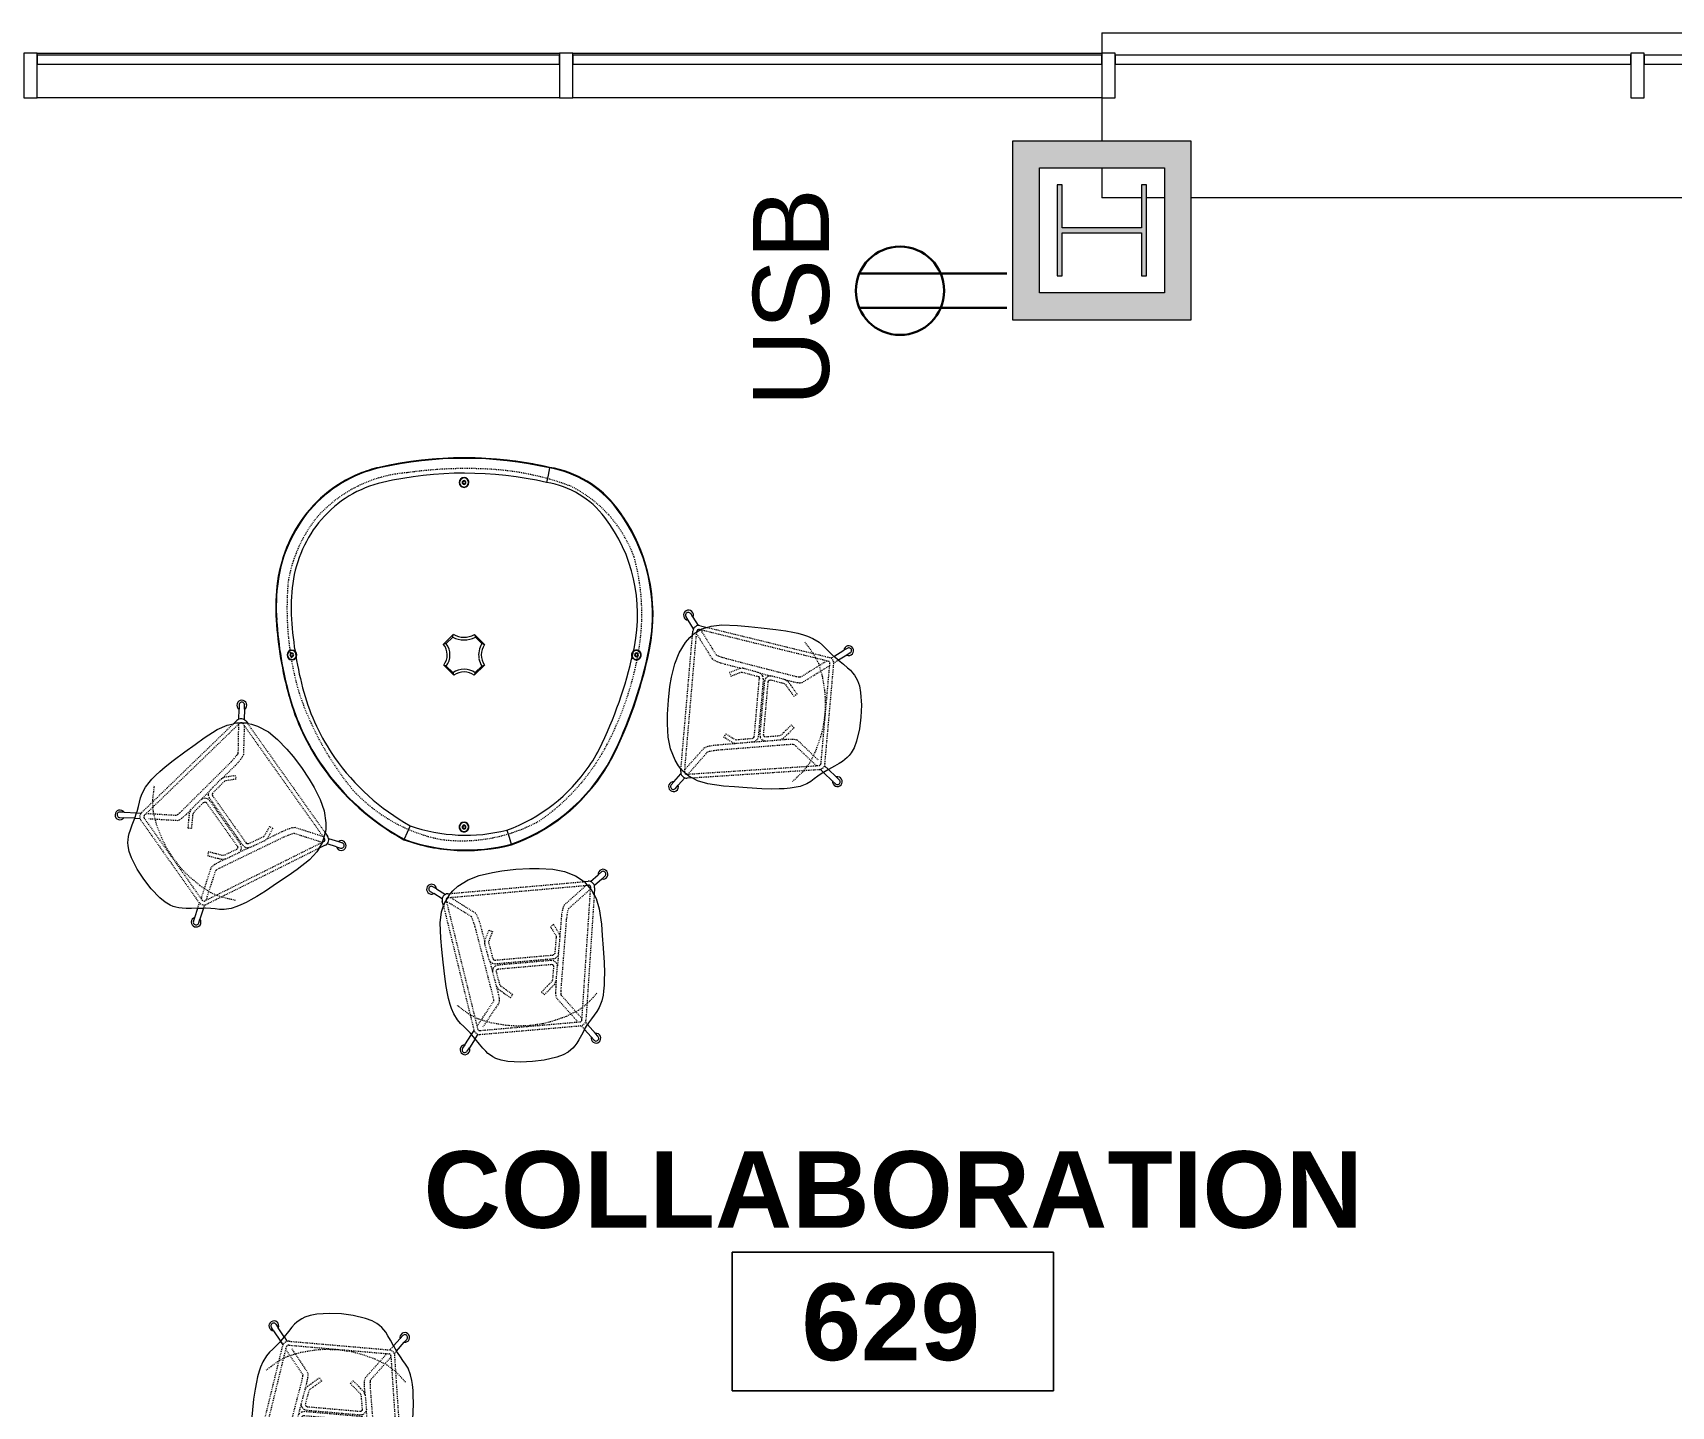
# Model space of a CAD drawing. Header units: inches. Extents: x -1180 to 2011, y -268 to 2143.
# Drawn here: x -1077.5 to -893.9, y 1988.7 to 2142.6 of the extents above; entities that cross this region are included whole.
import ezdxf

# ---------------------------------------------------------------- set-up
doc = ezdxf.new("R2010")
doc.units = ezdxf.units.IN
doc.header["$MEASUREMENT"] = 0
doc.linetypes.add('Overhead', pattern=[0.15625, 0.09375, -0.0625])
for name, color, linetype, lineweight in [('A-ANNO-NOTE', 131, 'Continuous', 13), ('A-AREA-IDEN', 2, 'Continuous', 9), ('A-GLAZ-CURT', 52, 'Continuous', 9), ('A-GLAZ-CWMG', 51, 'Continuous', 13), ('A-WALL', 113, 'Continuous', 13), ('A-WALL-PATT', 111, 'Continuous', 13), ('I-FURN', 30, 'Continuous', 9), ('I-WALL', 2, 'Continuous', 13), ('S-COLS', 52, 'Continuous', 13)]:
    doc.layers.add(name, color=color, linetype=linetype, lineweight=lineweight)
doc.styles.add('Swis721 Lt BT', font='swissl.ttf', dxfattribs={"height": 8.514638})
doc.styles.add('Swis721 Lt BT_B', font='', dxfattribs={"height": 8.583975})
doc.styles.get('Swis721 Lt BT_B').set_extended_font_data('Swis721 Lt BT', bold=True)

# ---------------------------------------------------------------- blocks, each defined once
blk = doc.blocks.new('HP-Bearing Pile-Column - HP10X57-5580024-6TH FLOOR POWER _ SIGNAL')
at = {"layer": 'S-COLS', "lineweight": 9}
blk.add_hatch(color=7, dxfattribs=at).paths.add_polyline_path([(-5.1, 5), (-5.1, 4.435), (-0.2825, 4.435), (-0.2825, -4.435), (-5.1, -4.435), (-5.1, -5), (5.1, -5), (5.1, -4.435), (0.2825, -4.435), (0.2825, 4.435), (5.1, 4.435), (5.1, 5), (-4.9623, 5)], flags=0)
at = {"layer": 'S-COLS', "color": 8, "lineweight": 20}
for p, q in [((5.1, 5), (-5.1, 5)), ((-5.1, 5), (-5.1, 4.435)), ((-5.1, 4.435), (-0.2825, 4.435)), ((-0.2825, 4.435), (-0.2825, -4.435)), ((0.2825, -4.435), (0.2825, 4.435)), ((0.2825, 4.435), (5.1, 4.435)), ((5.1, 4.435), (5.1, 5)), ((-0.2825, -4.435), (-5.1, -4.435)), ((-5.1, -4.435), (-5.1, -5)), ((-5.1, -5), (5.1, -5)), ((5.1, -4.435), (0.2825, -4.435)), ((5.1, -5), (5.1, -4.435))]:
    blk.add_line(p, q, dxfattribs=at)
blk = doc.blocks.new('System Panel - Glazed-4988441-6TH FLOOR POWER _ SIGNAL')
at = {"layer": 'A-GLAZ-CURT', "lineweight": 13}
for p, q in [((28.875, 1.75), (-28.875, 1.75)), ((-28.875, 1.75), (-28.875, 0.75)), ((-28.875, 0.75), (28.875, 0.75)), ((28.875, 0.75), (28.875, 1.75))]:
    blk.add_line(p, q, dxfattribs=at)
blk = doc.blocks.new('System Panel - Glazed-4980337-6TH FLOOR POWER _ SIGNAL')
at = {"layer": 'A-GLAZ-CURT', "lineweight": 13}
for p, q in [((29.25, 1.75), (-29.25, 1.75)), ((-29.25, 1.75), (-29.25, 0.75)), ((-29.25, 0.75), (29.25, 0.75)), ((29.25, 0.75), (29.25, 1.75))]:
    blk.add_line(p, q, dxfattribs=at)
blk = doc.blocks.new('Rectangular Mullion - 1_5_ x 2_5_ rectangular-4980335-6TH FLOOR POWER _ SIGNAL')
at = {"layer": 'A-GLAZ-CWMG', "lineweight": 20}
for p, q in [((-0.75, 3), (0.75, 3)), ((-0.75, -2), (-0.75, 3)), ((0.75, 3), (0.75, -2)), ((0.75, -2), (-0.75, -2))]:
    blk.add_line(p, q, dxfattribs=at)
blk = doc.blocks.new('Rectangular Mullion - 1_5_ x 2_5_ rectangular-4981430-6TH FLOOR POWER _ SIGNAL')
at = {"layer": 'A-GLAZ-CWMG', "lineweight": 20}
for p, q in [((0, 3), (-1.5, 3)), ((-1.5, 3), (-1.5, -2)), ((0, -2), (0, 3)), ((-1.5, -2), (0, -2))]:
    blk.add_line(p, q, dxfattribs=at)
blk = doc.blocks.new('System Panel - Glazed-4982816-6TH FLOOR POWER _ SIGNAL')
at = {"layer": 'A-GLAZ-CURT', "lineweight": 13}
for p, q in [((29.26, 1.75), (-29.26, 1.75)), ((-29.26, 1.75), (-29.26, 0.75)), ((-29.26, 0.75), (29.26, 0.75)), ((29.26, 0.75), (29.26, 1.75))]:
    blk.add_line(p, q, dxfattribs=at)
blk = doc.blocks.new('System Panel - Glazed-4988501-6TH FLOOR POWER _ SIGNAL')
at = {"layer": 'A-GLAZ-CURT', "lineweight": 13}
for p, q in [((29.63, 1.75), (-29.63, 1.75)), ((-29.63, 1.75), (-29.63, 0.75)), ((-29.63, 0.75), (29.63, 0.75)), ((29.63, 0.75), (29.63, 1.75))]:
    blk.add_line(p, q, dxfattribs=at)
blk = doc.blocks.new('Rectangular Mullion - 1_5_ x 2_5_ rectangular-4982763-6TH FLOOR POWER _ SIGNAL')
at = {"layer": 'A-GLAZ-CWMG', "lineweight": 20}
for p, q in [((-0.75, 3), (0.75, 3)), ((-0.75, -2), (-0.75, 3)), ((0.75, 3), (0.75, -2)), ((0.75, -2), (-0.75, -2))]:
    blk.add_line(p, q, dxfattribs=at)
blk = doc.blocks.new('Rectangular Mullion - 1_5_ x 2_5_ rectangular-4988499-6TH FLOOR POWER _ SIGNAL')
at = {"layer": 'A-GLAZ-CWMG', "lineweight": 9}
for p, q in [((-1016.99, 2140.33), (-957.72, 2140.33)), ((-957.72, 2135.33), (-1016.99, 2135.33))]:
    blk.add_line(p, q, dxfattribs=at)
blk = doc.blocks.new('Rectangular Mullion - 1_5_ x 2_5_ rectangular-4982522-6TH FLOOR POWER _ SIGNAL')
at = {"layer": 'A-GLAZ-CWMG', "lineweight": 9}
for p, q in [((-1077.01, 2140.33), (-1018.49, 2140.33)), ((-1018.49, 2135.33), (-1077.01, 2135.33))]:
    blk.add_line(p, q, dxfattribs=at)
blk = doc.blocks.new('HermanMiller_Collection_Eames_UpholsteredMoldedStool - Plastic - Bar Height-5347102-6TH FLOOR POWER _ SIGNAL')
at = {"layer": 'I-FURN'}
for p, q in [((8.45, 9.44), (7.8, 8.56)), ((8.45, 9.44), (8.74, 9.83)), ((8.96, 9.09), (9.26, 9.49)), ((-9.06, 7.48), (-8.72, 7.23)), ((-6.29, 7.59), (-6.67, 7.26)), ((-5.87, 7.9), (-6.29, 7.59)), ((-5.15, 8.26), (-5.87, 7.9)), ((-4.52, 8.46), (-5.15, 8.26)), ((-4.07, 8.56), (-4.52, 8.46)), ((-3.41, 8.69), (-4.07, 8.56)), ((-2.83, 8.75), (-3.41, 8.69)), ((-2.04, 8.85), (-2.83, 8.75)), ((-0.9, 8.9), (-2.04, 8.85)), ((0.73, 8.94), (-0.9, 8.9)), ((2.15, 8.95), (0.73, 8.94)), ((3.4, 8.96), (2.15, 8.95)), ((5.15, 8.87), (3.4, 8.96)), ((6.34, 8.63), (5.15, 8.87)), ((6.76, 8.45), (6.34, 8.63)), ((7.54, 8.57), (6.76, 8.45)), ((6.76, 8.45), (7.34, 8.21)), ((7.34, 8.21), (8.17, 7.6)), ((7.47, 8.12), (7.61, 8.14)), ((7.89, 7.81), (7.89, 7.9)), ((8.17, 7.6), (8.33, 7.43)), ((8.27, 8.16), (8.96, 9.09)), ((8.33, 7.43), (8.33, 7.9)), ((8.6, 7.15), (8.33, 7.43)), ((-9.46, 7.01), (-9.08, 6.72)), ((-8.8, 5.68), (-9.29, 5.33)), ((-9.08, 6.72), (-8.2, 6.07)), ((-8.2, 6.07), (-8.8, 5.68)), ((-7.66, 6.45), (-8.72, 7.23)), ((-8.2, 6.07), (-7.66, 6.45)), ((-7.49, 6.57), (-7.66, 6.45)), ((-7.04, 6.94), (-7.49, 6.57)), ((-6.67, 7.26), (-7.04, 6.94)), ((9.04, 6.56), (8.6, 7.15)), ((9.66, 5.35), (9.04, 6.56)), ((-10.54, 4), (-10.8, 3.43)), ((-10.33, 4.32), (-10.54, 4)), ((-10.14, 4.57), (-10.33, 4.32)), ((-9.9, 4.82), (-10.14, 4.57)), ((-9.65, 5.07), (-9.9, 4.82)), ((-9.29, 5.33), (-9.65, 5.07)), ((10.03, 4.07), (9.66, 5.35)), ((10.25, 2.57), (10.03, 4.07)), ((-11, 2.68), (-11.21, 1.27)), ((-10.8, 3.43), (-11, 2.68)), ((10.34, 1.48), (10.25, 2.57)), ((-11.21, 1.27), (-11.26, -0.06)), ((10.38, -0.06), (10.34, 1.48)), ((-11.26, -0.06), (-11.21, -1.4)), ((-11.21, -1.4), (-11, -2.8)), ((10.25, -2.69), (10.34, -1.61)), ((10.34, -1.61), (10.38, -0.06)), ((-11, -2.8), (-10.8, -3.55)), ((-10.8, -3.55), (-10.54, -4.13)), ((10.03, -4.19), (10.25, -2.69)), ((-10.54, -4.13), (-10.33, -4.45)), ((-10.33, -4.45), (-10.14, -4.7)), ((-10.14, -4.7), (-9.9, -4.95)), ((-9.9, -4.95), (-9.65, -5.19)), ((-9.65, -5.19), (-9.29, -5.46)), ((-9.29, -5.46), (-8.8, -5.8)), ((9.04, -6.69), (9.66, -5.47)), ((9.66, -5.47), (10.03, -4.19)), ((-9.47, -7.27), (-9.1, -6.97)), ((-8.15, -6.23), (-9.1, -6.97)), ((-8.8, -5.8), (-8.15, -6.23)), ((-8.73, -7.47), (-7.63, -6.6)), ((-8.15, -6.23), (-7.67, -5.85)), ((-8.15, -6.23), (-7.63, -6.6)), ((-7.63, -6.6), (-7.23, -6.28)), ((-7.63, -6.6), (-7.49, -6.7)), ((-7.49, -6.7), (-7.04, -7.07)), ((-7.04, -7.07), (-6.67, -7.39)), ((8.31, -7.57), (8.6, -7.27)), ((8.6, -7.27), (9.04, -6.69)), ((-8.73, -7.47), (-9.07, -7.74)), ((-6.67, -7.39), (-6.29, -7.72)), ((-6.29, -7.72), (-5.87, -8.02)), ((-5.87, -8.02), (-5.15, -8.38)), ((-5.15, -8.38), (-4.52, -8.58)), ((-4.52, -8.58), (-4.07, -8.69)), ((-4.07, -8.69), (-3.41, -8.81)), ((-3.41, -8.81), (-2.83, -8.88)), ((-2.83, -8.88), (-2.04, -8.97)), ((-2.04, -8.97), (-0.9, -9.03)), ((-0.9, -9.03), (0.73, -9.06)), ((0.73, -9.06), (2.15, -9.08)), ((2.15, -9.08), (3.4, -9.09)), ((3.4, -9.09), (5.15, -9)), ((5.15, -9), (6.34, -8.75)), ((6.34, -8.75), (6.99, -8.48)), ((7.34, -8.34), (6.99, -8.48)), ((6.99, -8.48), (7.53, -8.57)), ((8.17, -7.73), (7.34, -8.34)), ((7.8, -8.55), (8.46, -9.45)), ((8.31, -7.57), (8.17, -7.73)), ((8.97, -9.1), (8.26, -8.15)), ((8.31, -7.89), (8.31, -7.57)), ((8.97, -9.1), (9.24, -9.47)), ((8.74, -9.83), (8.46, -9.45))]:
    blk.add_line(p, q, dxfattribs=at)
at = {"layer": 'I-FURN', "linetype": 'Overhead'}
for p, q in [((6.76, 8.45), (-7.15, 6.3)), ((-7.08, 5.86), (7.45, 8.11)), ((-4.26, 7.79), (-4.69, 7.32)), ((5.46, 5.45), (7.45, 8.11)), ((7.89, 7.64), (5.91, 5.01)), ((7.87, -7.89), (7.89, 7.81)), ((8.31, -7.57), (8.33, 7.43)), ((-8.2, 6.07), (-7.72, 5.71)), ((-7.71, -5.63), (-7.72, 5.63)), ((-7.66, 6.45), (-7.36, 6.23)), ((-7.27, -5.63), (-7.28, 5.63)), ((-6.91, 5.88), (-4.11, 3.79)), ((-6, 5.54), (-6.55, 4.13)), ((-5.31, 6.61), (-6, 5.54)), ((-4.69, 7.32), (-5.31, 6.61)), ((-4.37, 3.22), (-7.28, 5.4)), ((-6.55, 4.13), (-6.95, 2.56)), ((-4.11, 3.79), (-4.08, 3.79)), ((-4.08, 3.79), (-3.96, 3.79)), ((-3.96, 3.79), (-3.66, 3.82)), ((-3.66, 3.82), (-3.28, 3.87)), ((-3.28, 3.87), (4.31, 5.14)), ((0.43, 3.87), (-0.8, 3.66)), ((0.08, 3.57), (0.33, 3.84)), ((0.33, 3.84), (0.67, 3.93)), ((0.67, 3.93), (2.38, 4.24)), ((2.44, 3.8), (0.67, 3.49)), ((2.38, 4.24), (2.72, 4.2)), ((2.55, 3.79), (2.44, 3.8)), ((3.64, 3.25), (2.55, 3.79)), ((4.42, 4.54), (2.56, 4.22)), ((2.72, 4.2), (3.83, 3.64)), ((4.31, 5.14), (4.8, 5.25)), ((4.92, 4.63), (4.42, 4.54)), ((4.8, 5.25), (5.22, 5.36)), ((5.34, 4.75), (4.92, 4.63)), ((5.22, 5.36), (5.43, 5.43)), ((5.6, 4.84), (5.34, 4.75)), ((5.43, 5.43), (5.46, 5.45)), ((5.75, 4.91), (5.6, 4.84)), ((5.91, 5.01), (5.75, 4.91)), ((-6.95, 2.56), (-7.13, 1.49)), ((-4.21, 3.19), (-4.37, 3.22)), ((-4.05, 3.18), (-4.21, 3.19)), ((-3.85, 3.18), (-4.05, 3.18)), ((-3.91, 1.9), (-3.35, 2.58)), ((-3.58, 1.62), (-3.91, 1.9)), ((-3.54, 3.21), (-3.85, 3.18)), ((-3, 2.3), (-3.58, 1.62)), ((-3.16, 3.26), (-3.54, 3.21)), ((-3.35, 2.58), (-3.13, 2.81)), ((-2.45, 3.38), (-3.16, 3.26)), ((-3.13, 2.81), (-2.85, 3.15)), ((-2.79, 2.54), (-3, 2.3)), ((-2.85, 3.15), (-2.45, 3.38)), ((-2.55, 2.83), (-2.79, 2.54)), ((-2.37, 2.95), (-2.55, 2.83)), ((-2.45, 3.38), (-0.82, 3.66)), ((-0.82, 3.22), (-2.37, 2.95)), ((-0.82, 3.66), (-0.48, 3.57)), ((-0.7, 3.19), (-0.82, 3.22)), ((-0.61, 3.1), (-0.7, 3.19)), ((-0.58, 2.98), (-0.61, 3.1)), ((-0.58, -2.98), (-0.58, 2.98)), ((-0.48, 3.57), (-0.23, 3.31)), ((-0.23, 3.31), (-0.15, 2.98)), ((-0.15, 2.98), (-0.15, -2.98)), ((0, 3.25), (0.08, 3.57)), ((0, 3.25), (0, -3.25)), ((0.47, 3.37), (0.44, 3.25)), ((0.44, -3.25), (0.44, 3.25)), ((0.55, 3.46), (0.47, 3.37)), ((0.67, 3.49), (0.55, 3.46)), ((3.83, 3.64), (3.64, 3.25)), ((-7.13, 1.49), (-7.22, -0.06)), ((-7.22, -0.06), (-7.13, -1.61)), ((-7.13, -1.61), (-6.95, -2.68)), ((-3.91, -1.9), (-3.58, -1.62)), ((-3.58, -1.62), (-3, -2.3)), ((-6.95, -2.68), (-6.55, -4.24)), ((-4.37, -3.22), (-6.9, -5.25)), ((-4.21, -3.19), (-4.37, -3.22)), ((-4.05, -3.18), (-4.21, -3.19)), ((-3.85, -3.18), (-4.05, -3.18)), ((-3.35, -2.58), (-3.91, -1.9)), ((-3.54, -3.21), (-3.85, -3.18)), ((-3.16, -3.26), (-3.54, -3.21)), ((-3.13, -2.81), (-3.35, -2.58)), ((-2.45, -3.38), (-3.16, -3.26)), ((-2.85, -3.15), (-3.13, -2.81)), ((-3, -2.3), (-2.79, -2.54)), ((-2.45, -3.38), (-2.85, -3.15)), ((-2.79, -2.54), (-2.55, -2.83)), ((-2.55, -2.83), (-2.37, -2.95)), ((-0.82, -3.66), (-2.45, -3.38)), ((-2.37, -2.95), (-0.82, -3.22)), ((-0.82, -3.22), (-0.7, -3.19)), ((-0.48, -3.57), (-0.82, -3.66)), ((0.43, -3.87), (-0.8, -3.66)), ((-0.7, -3.19), (-0.61, -3.1)), ((-0.61, -3.1), (-0.58, -2.98)), ((-0.23, -3.31), (-0.48, -3.57)), ((-0.15, -2.98), (-0.23, -3.31)), ((0, -3.25), (0.08, -3.57)), ((0.08, -3.57), (0.33, -3.84)), ((0.47, -3.37), (0.44, -3.25)), ((0.55, -3.46), (0.47, -3.37)), ((0.67, -3.49), (0.55, -3.46)), ((2.44, -3.8), (0.67, -3.49)), ((3.64, -3.25), (2.55, -3.79)), ((2.72, -4.2), (3.83, -3.64)), ((3.83, -3.64), (3.64, -3.25)), ((-6.77, -5.92), (-4.11, -3.79)), ((-6.55, -4.24), (-6, -5.65)), ((-4.11, -3.79), (-4.08, -3.79)), ((-4.08, -3.79), (-3.96, -3.79)), ((-3.96, -3.79), (-3.66, -3.82)), ((-3.66, -3.82), (-3.28, -3.87)), ((-3.28, -3.87), (4.31, -5.14)), ((0.33, -3.84), (0.67, -3.93)), ((0.67, -3.93), (2.38, -4.24)), ((2.38, -4.24), (2.54, -4.22)), ((2.55, -3.79), (2.44, -3.8)), ((2.54, -4.22), (2.72, -4.2)), ((4.42, -4.54), (2.54, -4.22)), ((4.31, -5.14), (4.8, -5.25)), ((4.92, -4.63), (4.42, -4.54)), ((4.8, -5.25), (5.22, -5.36)), ((5.34, -4.75), (4.92, -4.63)), ((5.22, -5.36), (5.43, -5.43)), ((5.6, -4.84), (5.34, -4.75)), ((5.43, -5.43), (5.55, -5.49)), ((5.55, -5.49), (7.47, -8.11)), ((5.75, -4.91), (5.6, -4.84)), ((5.91, -5.01), (5.75, -4.91)), ((7.87, -7.61), (5.91, -5.01)), ((6.99, -8.48), (-7.14, -6.3)), ((7.6, -8.13), (-7.07, -5.87)), ((-6, -5.65), (-5.31, -6.73)), ((-5.31, -6.73), (-4.69, -7.43)), ((-4.69, -7.43), (-4.26, -7.91))]:
    blk.add_line(p, q, dxfattribs=at)
at = {"layer": 'I-FURN'}
for centre, radius, start, end in [((8.97, 9.64), 0.553, 269.2577, 201.1598), ((8.99, 9.64), 0.31, 318.2753, 143.7714), ((-9.26, 7.24), 0.547, 359.0086, 290.0727), ((-9.27, 7.25), 0.309, 47.3643, 231.7302), ((7.65, 7.9), 0.68, 77.096, 98.837), ((7.65, 7.9), 0.24, 0.0004, 98.8071), ((7.65, 7.9), 0.68, 22.7542, 77.096), ((7.65, 7.9), 0.68, 0.0004, 22.7542), ((-9.28, -7.49), 0.547, 71.4276, 2.7932), ((-9.28, -7.51), 0.309, 128.2702, 312.6362), ((7.63, -7.89), 0.68, 261.1634, 284.2304), ((7.63, -7.89), 0.24, 261.1303, 360), ((7.63, -7.89), 0.68, 284.2304, 338.1827), ((7.63, -7.89), 0.68, 338.1827, 360), ((8.97, -9.65), 0.553, 158.4096, 90.4888), ((8.99, -9.65), 0.31, 215.2955, 36.7363)]:
    blk.add_arc(centre, radius, start, end, dxfattribs=at)
at = {"layer": 'I-FURN', "linetype": 'Overhead'}
for centre, radius, start, end in [((-7.04, 5.63), 0.679, 98.8055, 180.0496), ((-7.04, 5.63), 0.24, 98.8059, 178.9198), ((-7.03, -5.63), 0.68, 180.0496, 261.2244), ((-7.03, -5.63), 0.24, 180.0496, 261.2233)]:
    blk.add_arc(centre, radius, start, end, dxfattribs=at)
blk = doc.blocks.new('HermanMiller_Collection_Eames_UpholsteredMoldedStool - Plastic - Bar Height-5347301-6TH FLOOR POWER _ SIGNAL')
at = {"layer": 'I-FURN'}
for p, q in [((7.8, 8.55), (8.46, 9.45)), ((8.74, 9.83), (8.46, 9.45)), ((8.97, 9.1), (9.24, 9.47)), ((-8.73, 7.47), (-9.07, 7.74)), ((-8.73, 7.47), (-7.63, 6.6)), ((-7.04, 7.07), (-6.67, 7.39)), ((-6.67, 7.39), (-6.29, 7.72)), ((-6.29, 7.72), (-5.87, 8.02)), ((-5.87, 8.02), (-5.15, 8.38)), ((-5.15, 8.38), (-4.52, 8.58)), ((-4.52, 8.58), (-4.07, 8.69)), ((-4.07, 8.69), (-3.41, 8.81)), ((-3.41, 8.81), (-2.83, 8.88)), ((-2.83, 8.88), (-2.04, 8.97)), ((-2.04, 8.97), (-0.9, 9.03)), ((-0.9, 9.03), (0.73, 9.06)), ((0.73, 9.06), (2.15, 9.08)), ((2.15, 9.08), (3.4, 9.09)), ((3.4, 9.09), (5.15, 9)), ((5.15, 9), (6.34, 8.75)), ((6.34, 8.75), (6.99, 8.48)), ((6.99, 8.48), (7.53, 8.57)), ((7.34, 8.34), (6.99, 8.48)), ((8.17, 7.73), (7.34, 8.34)), ((8.31, 7.57), (8.17, 7.73)), ((8.97, 9.1), (8.26, 8.15)), ((8.31, 7.89), (8.31, 7.57)), ((8.31, 7.57), (8.6, 7.27)), ((-9.47, 7.27), (-9.1, 6.97)), ((-9.29, 5.46), (-8.8, 5.8)), ((-8.15, 6.23), (-9.1, 6.97)), ((-8.8, 5.8), (-8.15, 6.23)), ((-8.15, 6.23), (-7.63, 6.6)), ((-8.15, 6.23), (-7.67, 5.85)), ((-7.63, 6.6), (-7.49, 6.7)), ((-7.63, 6.6), (-7.23, 6.28)), ((-7.49, 6.7), (-7.04, 7.07)), ((8.6, 7.27), (9.04, 6.69)), ((9.04, 6.69), (9.66, 5.47)), ((-10.8, 3.55), (-10.54, 4.13)), ((-10.54, 4.13), (-10.33, 4.45)), ((-10.33, 4.45), (-10.14, 4.7)), ((-10.14, 4.7), (-9.9, 4.95)), ((-9.9, 4.95), (-9.65, 5.19)), ((-9.65, 5.19), (-9.29, 5.46)), ((9.66, 5.47), (10.03, 4.19)), ((10.03, 4.19), (10.25, 2.69)), ((-11.21, 1.4), (-11, 2.8)), ((-11, 2.8), (-10.8, 3.55)), ((10.25, 2.69), (10.34, 1.61)), ((-11.26, 0.06), (-11.21, 1.4)), ((-11.21, -1.27), (-11.26, 0.06)), ((10.34, 1.61), (10.38, 0.06)), ((10.38, 0.06), (10.34, -1.48)), ((-11, -2.68), (-11.21, -1.27)), ((10.34, -1.48), (10.25, -2.57)), ((-10.8, -3.43), (-11, -2.68)), ((-10.54, -4), (-10.8, -3.43)), ((10.25, -2.57), (10.03, -4.07)), ((-10.33, -4.32), (-10.54, -4)), ((-10.14, -4.57), (-10.33, -4.32)), ((-9.9, -4.82), (-10.14, -4.57)), ((-9.65, -5.07), (-9.9, -4.82)), ((-9.29, -5.33), (-9.65, -5.07)), ((-8.8, -5.68), (-9.29, -5.33)), ((9.66, -5.35), (9.04, -6.56)), ((10.03, -4.07), (9.66, -5.35)), ((-9.46, -7.01), (-9.08, -6.72)), ((-9.08, -6.72), (-8.2, -6.07)), ((-9.06, -7.48), (-8.72, -7.23)), ((-8.2, -6.07), (-8.8, -5.68)), ((-7.66, -6.45), (-8.72, -7.23)), ((-8.2, -6.07), (-7.66, -6.45)), ((-7.49, -6.57), (-7.66, -6.45)), ((-7.04, -6.94), (-7.49, -6.57)), ((-6.67, -7.26), (-7.04, -6.94)), ((-6.29, -7.59), (-6.67, -7.26)), ((8.6, -7.15), (8.33, -7.43)), ((9.04, -6.56), (8.6, -7.15)), ((-5.87, -7.9), (-6.29, -7.59)), ((-5.15, -8.26), (-5.87, -7.9)), ((-4.52, -8.46), (-5.15, -8.26)), ((-4.07, -8.56), (-4.52, -8.46)), ((-3.41, -8.69), (-4.07, -8.56)), ((-2.83, -8.75), (-3.41, -8.69)), ((-2.04, -8.85), (-2.83, -8.75)), ((-0.9, -8.9), (-2.04, -8.85)), ((0.73, -8.94), (-0.9, -8.9)), ((2.15, -8.95), (0.73, -8.94)), ((3.4, -8.96), (2.15, -8.95)), ((5.15, -8.87), (3.4, -8.96)), ((6.34, -8.63), (5.15, -8.87)), ((6.76, -8.45), (6.34, -8.63)), ((6.76, -8.45), (7.34, -8.21)), ((7.54, -8.57), (6.76, -8.45)), ((7.34, -8.21), (8.17, -7.6)), ((7.47, -8.12), (7.61, -8.14)), ((8.45, -9.44), (7.8, -8.56)), ((7.89, -7.81), (7.89, -7.9)), ((8.17, -7.6), (8.33, -7.43)), ((8.27, -8.16), (8.96, -9.09)), ((8.33, -7.43), (8.33, -7.9)), ((8.96, -9.09), (9.26, -9.49)), ((8.45, -9.44), (8.74, -9.83))]:
    blk.add_line(p, q, dxfattribs=at)
at = {"layer": 'I-FURN', "linetype": 'Overhead'}
for p, q in [((6.99, 8.48), (-7.14, 6.3)), ((7.6, 8.13), (-7.07, 5.87)), ((-5.31, 6.73), (-4.69, 7.43)), ((-4.69, 7.43), (-4.26, 7.91)), ((5.55, 5.49), (7.47, 8.11)), ((7.87, 7.61), (5.91, 5.01)), ((7.87, 7.89), (7.89, -7.81)), ((8.31, 7.57), (8.33, -7.43)), ((-7.71, 5.63), (-7.72, -5.63)), ((-7.27, 5.63), (-7.28, -5.63)), ((-6.77, 5.92), (-4.11, 3.79)), ((-6.55, 4.24), (-6, 5.65)), ((-6, 5.65), (-5.31, 6.73)), ((-6.95, 2.68), (-6.55, 4.24)), ((-4.37, 3.22), (-6.9, 5.25)), ((-4.11, 3.79), (-4.08, 3.79)), ((-4.08, 3.79), (-3.96, 3.79)), ((-3.96, 3.79), (-3.66, 3.82)), ((-3.66, 3.82), (-3.28, 3.87)), ((-3.28, 3.87), (4.31, 5.14)), ((0.43, 3.87), (-0.8, 3.66)), ((0.08, 3.57), (0.33, 3.84)), ((0.33, 3.84), (0.67, 3.93)), ((0.67, 3.93), (2.38, 4.24)), ((2.44, 3.8), (0.67, 3.49)), ((2.38, 4.24), (2.54, 4.22)), ((2.55, 3.79), (2.44, 3.8)), ((4.42, 4.54), (2.54, 4.22)), ((2.54, 4.22), (2.72, 4.2)), ((3.64, 3.25), (2.55, 3.79)), ((2.72, 4.2), (3.83, 3.64)), ((4.31, 5.14), (4.8, 5.25)), ((4.92, 4.63), (4.42, 4.54)), ((4.8, 5.25), (5.22, 5.36)), ((5.34, 4.75), (4.92, 4.63)), ((5.22, 5.36), (5.43, 5.43)), ((5.6, 4.84), (5.34, 4.75)), ((5.43, 5.43), (5.55, 5.49)), ((5.75, 4.91), (5.6, 4.84)), ((5.91, 5.01), (5.75, 4.91)), ((-7.13, 1.61), (-6.95, 2.68)), ((-4.21, 3.19), (-4.37, 3.22)), ((-4.05, 3.18), (-4.21, 3.19)), ((-3.85, 3.18), (-4.05, 3.18)), ((-3.35, 2.58), (-3.91, 1.9)), ((-3.91, 1.9), (-3.58, 1.62)), ((-3.54, 3.21), (-3.85, 3.18)), ((-3.58, 1.62), (-3, 2.3)), ((-3.16, 3.26), (-3.54, 3.21)), ((-3.13, 2.81), (-3.35, 2.58)), ((-2.45, 3.38), (-3.16, 3.26)), ((-2.85, 3.15), (-3.13, 2.81)), ((-3, 2.3), (-2.79, 2.54)), ((-2.45, 3.38), (-2.85, 3.15)), ((-2.79, 2.54), (-2.55, 2.83)), ((-2.55, 2.83), (-2.37, 2.95)), ((-0.82, 3.66), (-2.45, 3.38)), ((-2.37, 2.95), (-0.82, 3.22)), ((-0.48, 3.57), (-0.82, 3.66)), ((-0.82, 3.22), (-0.7, 3.19)), ((-0.7, 3.19), (-0.61, 3.1)), ((-0.61, 3.1), (-0.58, 2.98)), ((-0.58, 2.98), (-0.58, -2.98)), ((-0.23, 3.31), (-0.48, 3.57)), ((-0.15, 2.98), (-0.23, 3.31)), ((-0.15, -2.98), (-0.15, 2.98)), ((0, 3.25), (0.08, 3.57)), ((0, -3.25), (0, 3.25)), ((0.47, 3.37), (0.44, 3.25)), ((0.44, 3.25), (0.44, -3.25)), ((0.55, 3.46), (0.47, 3.37)), ((0.67, 3.49), (0.55, 3.46)), ((3.83, 3.64), (3.64, 3.25)), ((-7.22, 0.06), (-7.13, 1.61)), ((-7.13, -1.49), (-7.22, 0.06)), ((-6.95, -2.56), (-7.13, -1.49)), ((-3.58, -1.62), (-3.91, -1.9)), ((-3, -2.3), (-3.58, -1.62)), ((-4.37, -3.22), (-7.28, -5.4)), ((-6.55, -4.13), (-6.95, -2.56)), ((-4.21, -3.19), (-4.37, -3.22)), ((-4.05, -3.18), (-4.21, -3.19)), ((-3.85, -3.18), (-4.05, -3.18)), ((-3.91, -1.9), (-3.35, -2.58)), ((-3.54, -3.21), (-3.85, -3.18)), ((-3.16, -3.26), (-3.54, -3.21)), ((-3.35, -2.58), (-3.13, -2.81)), ((-2.45, -3.38), (-3.16, -3.26)), ((-3.13, -2.81), (-2.85, -3.15)), ((-2.79, -2.54), (-3, -2.3)), ((-2.85, -3.15), (-2.45, -3.38)), ((-2.55, -2.83), (-2.79, -2.54)), ((-2.37, -2.95), (-2.55, -2.83)), ((-2.45, -3.38), (-0.82, -3.66)), ((-0.82, -3.22), (-2.37, -2.95)), ((-0.7, -3.19), (-0.82, -3.22)), ((-0.82, -3.66), (-0.48, -3.57)), ((0.43, -3.87), (-0.8, -3.66)), ((-0.61, -3.1), (-0.7, -3.19)), ((-0.58, -2.98), (-0.61, -3.1)), ((-0.48, -3.57), (-0.23, -3.31)), ((-0.23, -3.31), (-0.15, -2.98)), ((0, -3.25), (0.08, -3.57)), ((0.08, -3.57), (0.33, -3.84)), ((0.47, -3.37), (0.44, -3.25)), ((0.55, -3.46), (0.47, -3.37)), ((0.67, -3.49), (0.55, -3.46)), ((2.44, -3.8), (0.67, -3.49)), ((3.64, -3.25), (2.55, -3.79)), ((2.72, -4.2), (3.83, -3.64)), ((3.83, -3.64), (3.64, -3.25)), ((-6.91, -5.88), (-4.11, -3.79)), ((-6, -5.54), (-6.55, -4.13)), ((-4.11, -3.79), (-4.08, -3.79)), ((-4.08, -3.79), (-3.96, -3.79)), ((-3.96, -3.79), (-3.66, -3.82)), ((-3.66, -3.82), (-3.28, -3.87)), ((-3.28, -3.87), (4.31, -5.14)), ((0.33, -3.84), (0.67, -3.93)), ((0.67, -3.93), (2.38, -4.24)), ((2.38, -4.24), (2.72, -4.2)), ((2.55, -3.79), (2.44, -3.8)), ((4.42, -4.54), (2.56, -4.22)), ((4.31, -5.14), (4.8, -5.25)), ((4.92, -4.63), (4.42, -4.54)), ((4.8, -5.25), (5.22, -5.36)), ((5.34, -4.75), (4.92, -4.63)), ((5.22, -5.36), (5.43, -5.43)), ((5.6, -4.84), (5.34, -4.75)), ((5.43, -5.43), (5.46, -5.45)), ((5.46, -5.45), (7.45, -8.11)), ((5.75, -4.91), (5.6, -4.84)), ((5.91, -5.01), (5.75, -4.91)), ((7.89, -7.64), (5.91, -5.01)), ((-8.2, -6.07), (-7.72, -5.71)), ((-7.66, -6.45), (-7.36, -6.23)), ((6.76, -8.45), (-7.15, -6.3)), ((-7.08, -5.86), (7.45, -8.11)), ((-5.31, -6.61), (-6, -5.54)), ((-4.69, -7.32), (-5.31, -6.61)), ((-4.26, -7.79), (-4.69, -7.32))]:
    blk.add_line(p, q, dxfattribs=at)
at = {"layer": 'I-FURN'}
for centre, radius, start, end in [((8.97, 9.65), 0.553, 269.5112, 201.5904), ((8.99, 9.65), 0.31, 323.2637, 144.7045), ((-9.28, 7.49), 0.547, 357.2068, 288.5724), ((-9.28, 7.51), 0.309, 47.3638, 231.7298), ((7.63, 7.89), 0.68, 75.7696, 98.8366), ((7.63, 7.89), 0.24, 0, 98.8697), ((7.63, 7.89), 0.68, 21.8173, 75.7696), ((7.63, 7.89), 0.68, 0, 21.8173), ((-9.26, -7.24), 0.547, 69.9273, 0.9914), ((-9.27, -7.25), 0.309, 128.2698, 312.6357), ((7.65, -7.9), 0.68, 261.163, 282.904), ((7.65, -7.9), 0.24, 261.1929, 359.9996), ((7.65, -7.9), 0.68, 282.904, 337.2458), ((7.65, -7.9), 0.68, 337.2458, 359.9996), ((8.97, -9.64), 0.553, 158.8402, 90.7423), ((8.99, -9.64), 0.31, 216.2286, 41.7247)]:
    blk.add_arc(centre, radius, start, end, dxfattribs=at)
at = {"layer": 'I-FURN', "linetype": 'Overhead'}
for centre, radius, start, end in [((-7.03, 5.63), 0.68, 98.7756, 179.9504), ((-7.03, 5.63), 0.24, 98.7767, 179.9504), ((-7.04, -5.63), 0.679, 179.9504, 261.1945), ((-7.04, -5.63), 0.24, 181.0802, 261.1941)]:
    blk.add_arc(centre, radius, start, end, dxfattribs=at)
blk = doc.blocks.new('HermanMiller_Exclave_EXTD_TearDropTable42 - Lam 39H 42W 44D-5347303-6TH FLOOR POWER _ SIGNAL')
at = {"layer": 'I-FURN'}
for p, q in [((0.76, 21.9), (0.76, 21.9)), ((-1.15, 2.28), (-2.28, 1.15)), ((-1.98, 1.28), (-1.26, 1.99)), ((-1.26, 1.99), (-1.15, 2.28)), ((1.26, 1.99), (1.14, 2.27)), ((2.28, 1.14), (1.14, 2.27)), ((1.26, 1.99), (1.99, 1.26)), ((-1.99, 1.26), (-2.28, 1.15)), ((1.99, 1.26), (2.28, 1.14)), ((-1.99, -1.26), (-2.28, -1.16)), ((-2.28, -1.16), (-1.16, -2.27)), ((-1.3, -1.95), (-1.99, -1.26)), ((1.21, -2.3), (2.32, -1.19)), ((1.99, -1.26), (1.27, -1.99)), ((1.99, -1.26), (2.32, -1.19)), ((-1.16, -2.27), (-1.27, -1.99)), ((1.27, -1.99), (1.21, -2.3))]:
    blk.add_line(p, q, dxfattribs=at)
at = {"layer": 'I-FURN', "flags": 128}
for points in [[(-4.8, 19.63), (-5.05, 20.42), (-5.29, 21.21)], [(6.03, 19.14), (6.37, 19.9), (6.72, 20.66)], [(-9.57, -20.95), (-9.41, -20.13), (-9.25, -19.32)]]:
    blk.add_lwpolyline(points, dxfattribs=at)
at = {"layer": 'I-FURN'}
for centre, radius, start, end in [((1.71, 1.76), 20.74, 109.7827, 154.6553), ((1.71, 1.76), 20.68, 109.7827, 154.6553), ((1.71, 1.76), 20.68, 109.7827, 154.6553), ((1.71, 1.76), 20.68, 109.7827, 154.6553), ((1.71, 1.76), 20.68, 109.7827, 154.6553), ((1.71, 1.76), 20.68, 109.7827, 154.6553), ((1.71, 1.76), 20.74, 109.7827, 147.1765), ((-0.19, 1.34), 20.58, 87.3529, 104.3952), ((-0.19, 1.34), 20.58, 70.3104, 104.3955), ((-0.19, 1.34), 20.52, 70.3242, 104.379), ((-0.19, 1.34), 20.52, 70.3242, 104.379), ((-0.19, 1.34), 20.52, 70.3242, 104.379), ((-0.19, 1.34), 20.52, 70.3242, 104.379), ((-0.19, 1.34), 20.52, 70.3242, 104.379), ((-0.19, 1.34), 18.86, 70.7227, 104.1412), ((-0.19, 1.34), 20.58, 70.3104, 87.3307), ((-6.29, -3.04), 27.03, 34.9195, 61.2375), ((-6.29, -3.04), 27.03, 34.9195, 61.2375), ((-6.29, -3.04), 27.03, 34.9195, 61.2375), ((-6.29, -3.04), 27.03, 34.9195, 61.2375), ((-6.29, -3.04), 27.03, 34.9195, 61.2375), ((-6.29, -3.04), 27.09, 34.9195, 61.248), ((-6.29, -3.04), 27.09, 34.9195, 61.248), ((1.71, 1.76), 19.02, 110.0186, 145.728), ((0, 19.29), 0.547, 135, 180), ((0, 19.29), 0.547, 180, 225), ((0, 19.29), 0.54, 135, 180), ((0, 19.29), 0.54, 180, 225), ((0, 19.29), 0.509, 0, 180), ((0, 19.29), 0.509, 135, 180), ((0, 19.29), 0.509, 180, 360), ((0, 19.29), 0.509, 180, 270), ((0, 19.29), 0.547, 90, 135), ((0, 19.29), 0.547, 225, 315), ((0, 19.29), 0.54, 90, 135), ((0, 19.29), 0.54, 225, 270), ((0, 19.29), 0.509, 90, 135), ((0, 19.29), 0.215, 0, 180), ((0, 19.29), 0.215, 180, 0), ((0, 19.29), 0.15, 0, 180), ((0, 19.29), 0.15, 360, 180), ((0, 19.29), 0.15, 180, 360), ((0, 19.29), 0.15, 180, 0), ((0, 19.29), 0.547, 45, 90), ((0, 19.29), 0.54, 0, 90), ((0, 19.29), 0.509, 45, 90), ((0, 19.29), 0.509, 270, 315), ((0, 19.29), 0.54, 270, 315), ((0, 19.29), 0.509, 0, 45), ((0, 19.29), 0.509, 315, 0), ((0, 19.29), 0.54, 315, 0), ((0, 19.29), 0.547, 0, 45), ((0, 19.29), 0.547, 315, 0), ((-6.29, -3.04), 25.37, 34.9195, 60.9381), ((1.71, 1.76), 20.74, 147.1765, 154.6553), ((1.71, 1.76), 19.02, 145.728, 154.6553), ((-5.04, -2.17), 23.85, 15.4077, 34.9195), ((-5.04, -2.17), 25.51, 15.4077, 34.9195), ((-5.04, -2.17), 25.51, 15.4077, 34.9195), ((-5.04, -2.17), 25.51, 15.4077, 34.9195), ((-5.04, -2.17), 25.51, 15.4077, 34.9195), ((-5.04, -2.17), 25.51, 15.4077, 34.9195), ((-5.04, -2.17), 25.57, 15.4077, 34.9195), ((-5.04, -2.17), 25.57, 15.4077, 34.9195), ((27.39, -10.41), 49.16, 154.6553, 168.4367), ((27.39, -10.41), 49.16, 154.6553, 168.4367), ((27.39, -10.41), 49.09, 154.6553, 168.4367), ((27.39, -10.41), 49.09, 154.6553, 168.4367), ((27.39, -10.41), 49.09, 154.6553, 168.4367), ((27.39, -10.41), 49.09, 154.6553, 168.4367), ((27.39, -10.41), 49.09, 154.6553, 168.4367), ((27.39, -10.41), 47.43, 154.6553, 168.4367), ((-21.61, -6.73), 41.04, 3.7887, 15.4077), ((-21.61, -6.73), 42.7, 3.7887, 15.4077), ((-21.61, -6.73), 42.7, 3.7887, 15.4077), ((-21.61, -6.73), 42.7, 3.7887, 15.4077), ((-21.61, -6.73), 42.7, 3.7887, 15.4077), ((-21.61, -6.73), 42.7, 3.7887, 15.4077), ((-21.61, -6.73), 42.76, 3.7887, 15.4077), ((-21.61, -6.73), 42.76, 3.7887, 15.4077), ((0, 3.87), 2.26, 236.0646, 303.7692), ((0, 3.87), 1.96, 234.2001, 305.5452), ((-19.31, 0), 0.547, 135, 180), ((-19.31, 0), 0.547, 180, 225), ((-19.31, 0), 0.54, 0, 180), ((-19.31, 0), 0.54, 180, 0), ((-19.31, 0), 0.509, 0, 180), ((-19.31, 0), 0.509, 135, 180), ((-19.31, 0), 0.509, 180, 0), ((-19.31, 0), 0.509, 180, 225), ((-19.31, 0), 0.547, 90, 135), ((-19.31, 0), 0.509, 45, 135), ((-19.31, 0), 0.215, 120, 180), ((-19.31, 0), 0.215, 180, 240), ((-19.31, 0), 0.15, 90, 180), ((-19.31, 0), 0.15, 0, 180), ((-19.31, 0), 0.15, 180, 270), ((-19.31, 0), 0.15, 180, 0), ((-19.31, 0), 0.215, 60, 120), ((-19.31, 0), 0.547, 45, 90), ((-19.31, 0), 0.15, 0, 90), ((-19.31, 0), 0.547, 270, 0), ((-19.31, 0), 0.15, 270, 0), ((-19.31, 0), 0.215, 0, 60), ((-19.31, 0), 0.215, 300, 0), ((-19.31, 0), 0.509, 0, 45), ((-19.31, 0), 0.509, 315, 0), ((-19.31, 0), 0.547, 0, 45), ((-3.98, 0), 2.05, 325.7232, 34.0324), ((-3.98, 0), 2.35, 10.8188, 32.4574), ((-3.98, 0), 2.35, 327.5417, 9.7888), ((3.68, 0), 2.1, 143.1822, 216.8169), ((3.68, 0), 1.8, 140.9708, 221.2229), ((19.29, 0), 0.547, 0, 180), ((19.29, 0), 0.54, 0, 180), ((19.29, 0), 0.54, 180, 0), ((19.29, 0), 0.547, 180, 0), ((19.29, 0), 0.509, 0, 180), ((19.29, 0), 0.509, 0, 180), ((19.29, 0), 0.509, 180, 315), ((19.29, 0), 0.509, 180, 0), ((19.29, 0), 0.215, 0, 180), ((19.29, 0), 0.215, 180, 0), ((19.29, 0), 0.15, 0, 180), ((19.29, 0), 0.15, 0, 180), ((19.29, 0), 0.15, 180, 0), ((19.29, 0), 0.15, 180, 0), ((19.29, 0), 0.509, 315, 0), ((-1.46, -4.51), 19.71, 168.4367, 209.141), ((-1.46, -4.51), 19.71, 168.4367, 217.2819), ((-1.46, -4.51), 19.65, 168.4367, 217.2819), ((-1.46, -4.51), 19.65, 168.4367, 217.2819), ((-1.46, -4.51), 19.65, 168.4367, 217.2819), ((-1.46, -4.51), 19.65, 168.4367, 217.2819), ((-1.46, -4.51), 19.65, 168.4367, 209.141), ((-19.31, 0), 0.547, 225, 270), ((-19.31, 0), 0.509, 225, 270), ((-1.46, -4.51), 17.99, 168.4367, 217.2819), ((-19.31, 0), 0.215, 240, 300), ((-19.31, 0), 0.509, 270, 315), ((0, -4.28), 2.61, 61.0133, 118.9871), ((0, -4.28), 2.31, 58.5081, 120.1742), ((-0.16, -5.31), 19.54, 352.0596, 3.7887), ((-0.16, -5.31), 21.2, 352.0596, 3.7887), ((-0.16, -5.31), 21.2, 352.0596, 3.7887), ((-0.16, -5.31), 21.2, 352.0596, 3.7887), ((-0.16, -5.31), 21.2, 352.0596, 3.7887), ((-0.16, -5.31), 21.2, 352.0596, 3.7887), ((-0.16, -5.31), 21.26, 352.0596, 3.7887), ((-0.16, -5.31), 21.26, 352.0596, 3.7887), ((5.25, -6.07), 14.08, 319.6481, 352.0596), ((5.25, -6.07), 15.74, 319.6481, 352.0596), ((5.25, -6.07), 15.74, 319.6481, 352.0596), ((5.25, -6.07), 15.74, 319.6481, 352.0596), ((5.25, -6.07), 15.74, 319.6481, 352.0596), ((5.25, -6.07), 15.74, 319.6481, 352.0596), ((5.25, -6.07), 15.8, 319.6481, 352.0596), ((5.25, -6.07), 15.8, 319.6481, 352.0596), ((-1.46, -4.51), 19.71, 209.141, 217.2819), ((-1.46, -4.51), 19.65, 209.141, 217.2819), ((-7.6, -9.18), 12, 217.2819, 260.4603), ((-7.6, -9.18), 12, 217.2819, 260.4603), ((-7.6, -9.18), 11.93, 217.2819, 260.4775), ((-7.6, -9.18), 11.93, 217.2819, 260.4775), ((-7.6, -9.18), 11.93, 217.2819, 260.4775), ((-7.6, -9.18), 11.93, 217.2819, 260.4775), ((-7.6, -9.18), 11.93, 217.2819, 260.4775), ((-7.6, -9.18), 10.27, 217.2819, 260.7366), ((6.32, -6.98), 12.66, 282.8207, 319.6481), ((6.32, -6.98), 14.32, 282.8207, 319.6481), ((6.32, -6.98), 14.32, 282.8207, 319.6481), ((6.32, -6.98), 14.32, 282.8207, 319.6481), ((6.32, -6.98), 14.32, 282.8207, 319.6481), ((6.32, -6.98), 14.32, 282.8207, 319.6481), ((6.32, -6.98), 14.39, 282.8207, 319.6481), ((6.32, -6.98), 14.39, 310.4412, 319.6481), ((6.32, -6.98), 14.39, 292.0275, 310.4412), ((-0.03, 20.96), 41.32, 257.1112, 282.8207), ((0, -19.32), 0.547, 0, 180), ((0, -19.32), 0.547, 180, 0), ((0, -19.32), 0.54, 0, 180), ((0, -19.32), 0.54, 180, 315), ((0, -19.32), 0.509, 0, 180), ((0, -19.32), 0.509, 0, 180), ((0, -19.32), 0.509, 180, 270), ((0, -19.32), 0.509, 180, 270), ((0, -19.32), 0.215, 0, 180), ((0, -19.32), 0.215, 180, 0), ((0, -19.32), 0.15, 0, 180), ((0, -19.32), 0.15, 0, 180), ((0, -19.32), 0.15, 180, 360), ((0, -19.32), 0.15, 180, 0), ((0, -19.32), 0.509, 274.2792, 0), ((0, -19.32), 0.509, 274.2792, 0), ((0, -19.32), 0.54, 315, 0), ((-0.03, 20.96), 43.04, 257.1793, 282.8207), ((-0.03, 20.96), 43.04, 257.1793, 267.4359), ((-0.03, 20.96), 42.98, 257.1793, 282.8207), ((-0.03, 20.96), 42.98, 257.1793, 282.8207), ((-0.03, 20.96), 42.98, 257.1793, 282.8207), ((-0.03, 20.96), 42.98, 257.1793, 282.8207), ((-0.03, 20.96), 42.98, 257.1793, 282.8207), ((-0.03, 20.96), 43.04, 267.4359, 282.8207), ((6.32, -6.98), 14.39, 282.8207, 292.0275)]:
    blk.add_arc(centre, radius, start, end, dxfattribs=at)
at = {"layer": 'I-FURN', "linetype": 'Overhead'}
for centre, radius, start, end in [((0.27, 2.74), 18.09, 82.5434, 118.793), ((-0.97, 2.77), 18.26, 42.6915, 78.6822), ((5.13, -1.06), 23.89, 124.6408, 152.241), ((-14.25, -6.78), 34.55, 18.6688, 39.4072), ((15.1, -6.31), 35.16, 152.241, 170.851), ((-14.27, -5.25), 34.11, 355.2221, 16.2277), ((4.23, -4.56), 24.15, 170.851, 195.369), ((4.32, -5.65), 15.6, 320.7444, 350.9791), ((-5.52, -6.01), 14.41, 200.0917, 243.7919), ((5.24, -5.38), 15.08, 274.4882, 317.7341), ((-1.22, 9.74), 30.59, 249.5995, 266.5452), ((-0.22, 26.28), 47.16, 266.5452, 278.0908)]:
    blk.add_arc(centre, radius, start, end, dxfattribs=at)
blk = doc.blocks.new('Room Tag - Room Name and Number-3379422-6TH FLOOR POWER _ SIGNAL')
at = {"layer": 'A-AREA-IDEN'}
for p, q in [((-0.1881, -0.1636), (-0.1881, -0.0018)), ((-0.1881, -0.0018), (0.1869, -0.0018)), ((0.1869, -0.0018), (-0.1881, -0.0018)), ((-0.1881, -0.0018), (-0.1881, -0.1636)), ((0.1869, -0.0018), (0.1869, -0.1636)), ((0.1869, -0.1636), (0.1869, -0.0018)), ((0.1869, -0.1636), (-0.1881, -0.1636)), ((-0.1881, -0.1636), (0.1869, -0.1636))]:
    blk.add_line(p, q, dxfattribs=at)

msp = doc.modelspace()

# ---------------------------------------------------------------- hatches: boundary and pattern name
at = {"layer": 'A-WALL-PATT', "lineweight": 9}
for points in [[(-964.72, 2110.46), (-964.72, 2130.46), (-967.72, 2130.46), (-967.72, 2110.46)], [(-956.22, 2127.46), (-947.72, 2127.46), (-947.72, 2130.46), (-964.72, 2130.46), (-964.72, 2127.46), (-957.72, 2127.46)], [(-947.72, 2110.46), (-947.72, 2127.46), (-950.72, 2127.46), (-950.72, 2110.46)], [(-964.72, 2110.46), (-950.72, 2110.46), (-950.72, 2113.46), (-964.72, 2113.46)]]:
    msp.add_hatch(color=7, dxfattribs=at).paths.add_polyline_path(points, flags=0)

# ---------------------------------------------------------------- linework, layer by layer
at = {"layer": 'A-ANNO-NOTE', "lineweight": 30}
for p, q in [((-968.38, 2115.62), (-984.9, 2115.62)), ((-968.38, 2111.79), (-984.9, 2111.79))]:
    msp.add_line(p, q, dxfattribs=at)
msp.add_circle((-980.34, 2113.7), 4.95, dxfattribs=at)
at = {"layer": 'A-WALL', "lineweight": 9}
for p, q in [((-957.72, 2142.61), (1201.64, 2142.61)), ((-957.72, 2142.61), (-957.72, 2140.33)), ((-957.72, 2135.33), (-957.72, 2130.46)), ((-957.72, 2127.46), (-957.72, 2124.11)), ((-953.29, 2124.11), (-957.72, 2124.11)), ((-950.72, 2124.11), (-952.72, 2124.11)), ((-787.55, 2124.11), (-947.72, 2124.11))]:
    msp.add_line(p, q, dxfattribs=at)
at = {"layer": 'I-WALL', "color": 8, "lineweight": 20}
for p, q in [((-967.72, 2130.46), (-967.72, 2110.46)), ((-947.72, 2130.46), (-967.72, 2130.46)), ((-947.72, 2110.46), (-947.72, 2130.46)), ((-964.72, 2113.46), (-964.72, 2127.46)), ((-964.72, 2127.46), (-950.72, 2127.46)), ((-950.72, 2127.46), (-950.72, 2113.46)), ((-950.72, 2113.46), (-964.72, 2113.46)), ((-967.72, 2110.46), (-947.72, 2110.46))]:
    msp.add_line(p, q, dxfattribs=at)

# ---------------------------------------------------------------- block references
at = {"layer": 'A-AREA-IDEN', "xscale": 95.99999999999994, "yscale": 95.99999999999994, "zscale": 95.99999999999994}
msp.add_blockref('Room Tag - Room Name and Number-3379422-6TH FLOOR POWER _ SIGNAL', (-981.1, 2006.15), dxfattribs=at)
at = {"layer": 'A-GLAZ-CURT'}
for name, p in [('System Panel - Glazed-4982816-6TH FLOOR POWER _ SIGNAL', (-1047.75, 2138.33)), ('System Panel - Glazed-4988501-6TH FLOOR POWER _ SIGNAL', (-987.36, 2138.33)), ('System Panel - Glazed-4988441-6TH FLOOR POWER _ SIGNAL', (-927.35, 2138.33)), ('System Panel - Glazed-4980337-6TH FLOOR POWER _ SIGNAL', (-867.72, 2138.33))]:
    msp.add_blockref(name, p, dxfattribs=at)
at = {"layer": 'A-GLAZ-CWMG', "lineweight": 9, "extrusion": (0, 0, -1), "rotation": 180}
for name, p in [('Rectangular Mullion - 1_5_ x 2_5_ rectangular-4982763-6TH FLOOR POWER _ SIGNAL', (1077.76, 2138.33)), ('Rectangular Mullion - 1_5_ x 2_5_ rectangular-4982763-6TH FLOOR POWER _ SIGNAL', (1017.74, 2138.33)), ('Rectangular Mullion - 1_5_ x 2_5_ rectangular-4980335-6TH FLOOR POWER _ SIGNAL', (897.72, 2138.33))]:
    msp.add_blockref(name, p, dxfattribs=at)
at = {"layer": 'A-GLAZ-CWMG', "lineweight": 9}
for name in ['Rectangular Mullion - 1_5_ x 2_5_ rectangular-4982522-6TH FLOOR POWER _ SIGNAL', 'Rectangular Mullion - 1_5_ x 2_5_ rectangular-4988499-6TH FLOOR POWER _ SIGNAL']:
    msp.add_blockref(name, (0, 0), dxfattribs=at)
at = {"layer": 'A-GLAZ-CWMG', "lineweight": 9, "rotation": 180}
msp.add_blockref('Rectangular Mullion - 1_5_ x 2_5_ rectangular-4981430-6TH FLOOR POWER _ SIGNAL', (-957.72, 2138.33), dxfattribs=at)
at = {"layer": 'I-FURN'}
for name, p, rotation in [('HermanMiller_Exclave_EXTD_TearDropTable42 - Lam 39H 42W 44D-5347303-6TH FLOOR POWER _ SIGNAL', (-1029.18, 2072.9), 180), ('HermanMiller_Collection_Eames_UpholsteredMoldedStool - Plastic - Bar Height-5347301-6TH FLOOR POWER _ SIGNAL', (-995.94, 2066.97), 174.9999999999997), ('HermanMiller_Collection_Eames_UpholsteredMoldedStool - Plastic - Bar Height-5347301-6TH FLOOR POWER _ SIGNAL', (-1055.83, 2054.22), 35.29999999999958), ('HermanMiller_Collection_Eames_UpholsteredMoldedStool - Plastic - Bar Height-5347301-6TH FLOOR POWER _ SIGNAL', (-1022.43, 2038.55), 94.99999999999959), ('HermanMiller_Collection_Eames_UpholsteredMoldedStool - Plastic - Bar Height-5347102-6TH FLOOR POWER _ SIGNAL', (-1043.84, 1987.83), 264.9999999999999)]:
    msp.add_blockref(name, p, dxfattribs=dict(at, rotation=rotation))
at = {"layer": 'S-COLS', "lineweight": 9, "rotation": 89.99999999999991}
msp.add_blockref('HP-Bearing Pile-Column - HP10X57-5580024-6TH FLOOR POWER _ SIGNAL', (-957.72, 2120.46), dxfattribs=at)

# ---------------------------------------------------------------- texts
at = {"layer": 'A-ANNO-NOTE', "lineweight": 9, "insert": (-996.82, 2112.97), "char_height": 8.515, "width": 27.648, "attachment_point": 2, "rotation": 90, "line_spacing_factor": 1.00667, "style": 'Swis721 Lt BT'}
msp.add_mtext('USB', dxfattribs=at)
at = {"layer": 'A-AREA-IDEN', "char_height": 8.584, "attachment_point": 2, "line_spacing_factor": 0.998538, "style": 'Swis721 Lt BT_B'}
for s, insert, width in [('COLLABORATION', (-981.09, 2017.29), 115.344), ('629', (-981.37, 2002.46), 23.004)]:
    msp.add_mtext(s, dxfattribs=dict(at, insert=insert, width=width))

doc.saveas('drawing.dxf')
